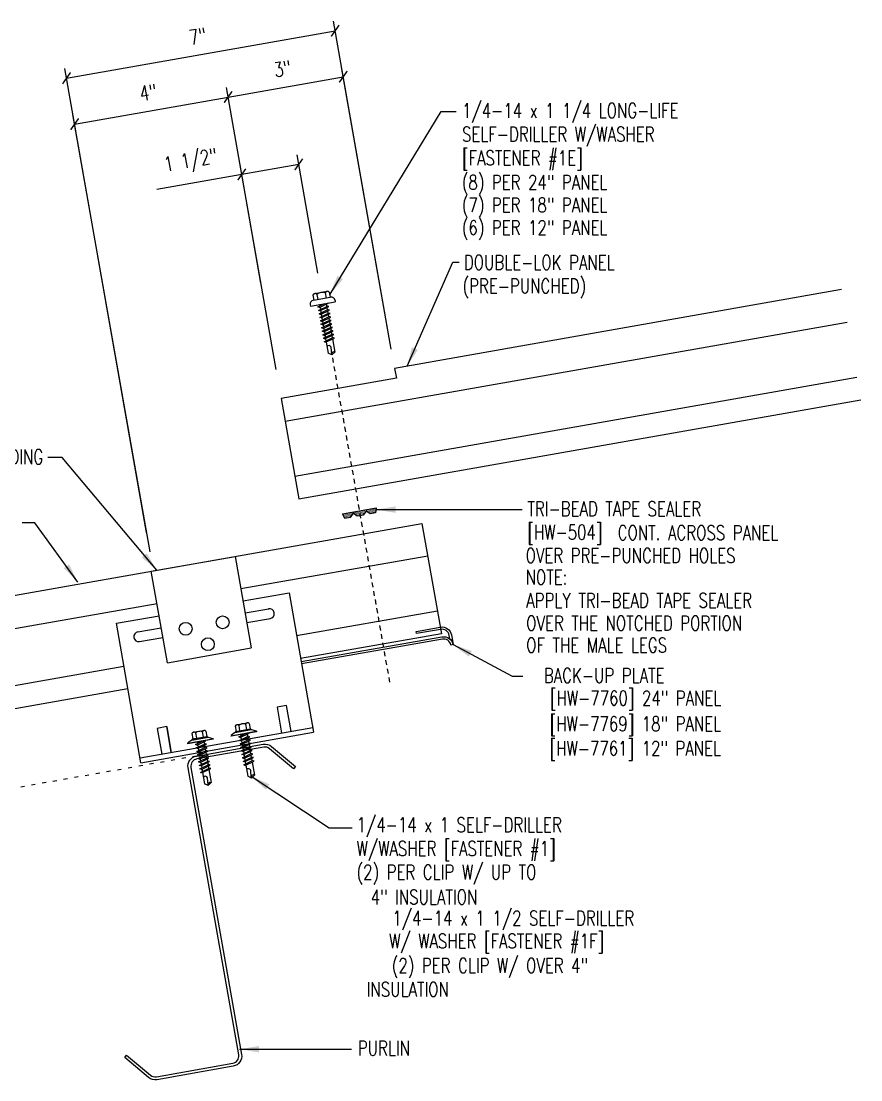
# Model space of a CAD drawing. Header units: inches. Extents: x 1 to 45.5, y 4.8 to 44.3.
# Drawn here: x 23.99 to 45.54, y 15.83 to 42.99 of the extents above; entities that cross this region are included whole.
import ezdxf
from ezdxf.enums import TextEntityAlignment as Align

# ---------------------------------------------------------------- set-up
doc = ezdxf.new("R2010")
doc.units = ezdxf.units.IN
doc.header["$MEASUREMENT"] = 0
doc.linetypes.add('ACAD_ISO07W100', pattern=[3, 0, -3])
doc.linetypes.add('DASH2', pattern=[0.1875, 0.125, -0.0625])
for name, color, linetype in [('CLIP', 5, 'Continuous'), ('DIM', 7, 'Continuous'), ('FASTENER', 9, 'Continuous'), ('PANEL', 11, 'Continuous'), ('STLA', 12, 'Continuous'), ('TAPE', 8, 'Continuous'), ('TEXT', 2, 'Continuous')]:
    doc.layers.add(name, color=color, linetype=linetype)
doc.styles.add('TEXT1', font='ROMANS.shx', dxfattribs={"width": 0.75, "height": 0.375})
doc.dimstyles.new('DETAIL', dxfattribs={"dimscale": 4, "dimtxt": 0.09375, "dimasz": 0.0625, "dimexe": 0.0625, "dimexo": 0.125, "dimgap": 0.0625, "dimtad": 1, "dimdec": 4, "dimzin": 3, "dimdsep": 46, "dimlunit": 4, "dimtxsty": 'TEXT1', "dimblk": 'ARCHTICK', "dimcen": 0.0625, "dimclrd": 7, "dimclre": 7, "dimclrt": 2, "dimadec": 0, "dimazin": 0, "dimtfac": 0.59375, "dimtdec": 4, "dimtmove": 0, "dimatfit": 3, "dimfxl": 0, "dimfrac": 2, "dimtolj": 1, "dimtzin": 3, "dimarcsym": 0})
doc.dimstyles.new('DETAIL$7', dxfattribs={"dimscale": 4, "dimtxt": 0.09375, "dimasz": 0.125, "dimexe": 0.0625, "dimexo": 0.125, "dimgap": 0.0625, "dimtad": 1, "dimdec": 4, "dimzin": 3, "dimdsep": 46, "dimlunit": 4, "dimtxsty": 'TEXT1', "dimblk": 'ARCHTICK', "dimcen": 0.0625, "dimclrd": 7, "dimclre": 7, "dimclrt": 2, "dimadec": 0, "dimazin": 0, "dimtfac": 0.59375, "dimtdec": 4, "dimtmove": 0, "dimatfit": 3, "dimfxl": 0, "dimfrac": 2, "dimtolj": 1, "dimtzin": 3, "dimarcsym": 0})

# ---------------------------------------------------------------- blocks, each defined once
blk = doc.blocks.new('_ArchTick')
at = {"color": 0, "linetype": 'ByBlock', "const_width": 0.15}
blk.add_lwpolyline([(-0.5, -0.5), (0.5, 0.5)], dxfattribs=at)
blk = doc.blocks.new('*D18')
at = {"layer": 'DEFPOINTS', "color": 0}
for p in [(29.297, 41.044), (30.617, 33.559), (27.379, 28.886)]:
    blk.add_point(p, dxfattribs=at)
at = {"layer": 'DIM', "color": 7, "lineweight": -2}
for p, q in [((30.53, 34.051), (29.254, 41.29)), ((25.358, 40.349), (29.297, 41.044)), ((27.292, 29.378), (25.315, 40.595))]:
    blk.add_line(p, q, dxfattribs=at)
at = {"layer": 'DIM', "color": 7, "lineweight": -2, "xscale": 0.25, "yscale": 0.25, "zscale": 0.25}
for p, rotation in [((29.297, 41.044), 9.99999999999999), ((25.358, 40.349), 190)]:
    blk.add_blockref('_ArchTick', p, dxfattribs=dict(at, rotation=rotation))
at = {"layer": 'DIM', "color": 2, "insert": (27.245, 41.162), "char_height": 0.375, "attachment_point": 5, "rotation": 10, "style": 'TEXT1'}
blk.add_mtext('\\A1;4"', dxfattribs=at)
blk = doc.blocks.new('*D19')
at = {"layer": 'DEFPOINTS', "color": 0}
for p in [(32.252, 41.564), (33.571, 34.08), (30.617, 33.559)]:
    blk.add_point(p, dxfattribs=at)
at = {"layer": 'DIM', "color": 7, "lineweight": -2}
for p, q in [((29.297, 41.044), (32.252, 41.564)), ((33.485, 34.572), (32.208, 41.811)), ((30.53, 34.051), (29.254, 41.29))]:
    blk.add_line(p, q, dxfattribs=at)
at = {"layer": 'DIM', "color": 7, "lineweight": -2, "xscale": 0.25, "yscale": 0.25, "zscale": 0.25}
for p, rotation in [((32.252, 41.564), 9.99999999999999), ((29.297, 41.044), 190)]:
    blk.add_blockref('_ArchTick', p, dxfattribs=dict(at, rotation=rotation))
at = {"layer": 'DIM', "color": 2, "insert": (30.692, 41.77), "char_height": 0.375, "attachment_point": 5, "rotation": 10, "style": 'TEXT1'}
blk.add_mtext('\\A1;3"', dxfattribs=at)
blk = doc.blocks.new('*X9')
at = {"color": 0}
for p, q in [((-0.434, 0.135), (-0.434, 0.135)), ((-0.434, 0.123), (-0.434, 0.123)), ((-0.422, 0.141), (-0.422, 0.141)), ((-0.422, 0.129), (-0.422, 0.129)), ((-0.422, 0.117), (-0.422, 0.117)), ((-0.422, 0.105), (-0.422, 0.105)), ((-0.422, 0.094), (-0.422, 0.094)), ((-0.422, 0.082), (-0.422, 0.082)), ((-0.41, 0.135), (-0.41, 0.135)), ((-0.41, 0.123), (-0.41, 0.123)), ((-0.41, 0.111), (-0.41, 0.111)), ((-0.41, 0.1), (-0.41, 0.1)), ((-0.41, 0.088), (-0.41, 0.088)), ((-0.41, 0.076), (-0.41, 0.076)), ((-0.41, 0.064), (-0.41, 0.064)), ((-0.41, 0.053), (-0.41, 0.053)), ((-0.41, 0.041), (-0.41, 0.041)), ((-0.398, 0.141), (-0.398, 0.141)), ((-0.398, 0.129), (-0.398, 0.129)), ((-0.398, 0.117), (-0.398, 0.117)), ((-0.398, 0.105), (-0.398, 0.105)), ((-0.398, 0.094), (-0.398, 0.094)), ((-0.398, 0.082), (-0.398, 0.082)), ((-0.398, 0.07), (-0.398, 0.07)), ((-0.398, 0.059), (-0.398, 0.059)), ((-0.398, 0.047), (-0.398, 0.047)), ((-0.398, 0.035), (-0.398, 0.035)), ((-0.398, 0.023), (-0.398, 0.023)), ((-0.387, 0.135), (-0.387, 0.135)), ((-0.387, 0.123), (-0.387, 0.123)), ((-0.387, 0.111), (-0.387, 0.111)), ((-0.387, 0.1), (-0.387, 0.1)), ((-0.387, 0.088), (-0.387, 0.088)), ((-0.387, 0.076), (-0.387, 0.076)), ((-0.387, 0.064), (-0.387, 0.064)), ((-0.387, 0.053), (-0.387, 0.053)), ((-0.387, 0.041), (-0.387, 0.041)), ((-0.387, 0.029), (-0.387, 0.029)), ((-0.375, 0.141), (-0.375, 0.141)), ((-0.375, 0.129), (-0.375, 0.129)), ((-0.375, 0.117), (-0.375, 0.117)), ((-0.375, 0.105), (-0.375, 0.105)), ((-0.375, 0.094), (-0.375, 0.094)), ((-0.375, 0.082), (-0.375, 0.082)), ((-0.375, 0.07), (-0.375, 0.07)), ((-0.375, 0.059), (-0.375, 0.059)), ((-0.375, 0.047), (-0.375, 0.047)), ((-0.375, 0.035), (-0.375, 0.035)), ((-0.375, 0.023), (-0.375, 0.023)), ((-0.363, 0.135), (-0.363, 0.135)), ((-0.363, 0.123), (-0.363, 0.123)), ((-0.363, 0.111), (-0.363, 0.111)), ((-0.363, 0.1), (-0.363, 0.1)), ((-0.363, 0.088), (-0.363, 0.088)), ((-0.363, 0.076), (-0.363, 0.076)), ((-0.363, 0.064), (-0.363, 0.064)), ((-0.363, 0.053), (-0.363, 0.053)), ((-0.363, 0.041), (-0.363, 0.041)), ((-0.363, 0.029), (-0.363, 0.029)), ((-0.352, 0.141), (-0.352, 0.141)), ((-0.352, 0.129), (-0.352, 0.129)), ((-0.352, 0.117), (-0.352, 0.117)), ((-0.352, 0.105), (-0.352, 0.105)), ((-0.352, 0.094), (-0.352, 0.094)), ((-0.352, 0.082), (-0.352, 0.082)), ((-0.352, 0.07), (-0.352, 0.07)), ((-0.352, 0.059), (-0.352, 0.059)), ((-0.352, 0.047), (-0.352, 0.047)), ((-0.352, 0.035), (-0.352, 0.035)), ((-0.352, 0.023), (-0.352, 0.023)), ((-0.34, 0.135), (-0.34, 0.135)), ((-0.34, 0.123), (-0.34, 0.123)), ((-0.34, 0.111), (-0.34, 0.111)), ((-0.34, 0.1), (-0.34, 0.1)), ((-0.34, 0.088), (-0.34, 0.088)), ((-0.34, 0.076), (-0.34, 0.076)), ((-0.34, 0.064), (-0.34, 0.064)), ((-0.34, 0.053), (-0.34, 0.053)), ((-0.34, 0.041), (-0.34, 0.041)), ((-0.34, 0.029), (-0.34, 0.029)), ((-0.328, 0.141), (-0.328, 0.141)), ((-0.328, 0.129), (-0.328, 0.129)), ((-0.328, 0.117), (-0.328, 0.117)), ((-0.328, 0.105), (-0.328, 0.105)), ((-0.328, 0.094), (-0.328, 0.094)), ((-0.328, 0.082), (-0.328, 0.082)), ((-0.328, 0.07), (-0.328, 0.07)), ((-0.328, 0.059), (-0.328, 0.059)), ((-0.328, 0.047), (-0.328, 0.047)), ((-0.328, 0.035), (-0.328, 0.035)), ((-0.328, 0.023), (-0.328, 0.023)), ((-0.316, 0.135), (-0.316, 0.135)), ((-0.316, 0.123), (-0.316, 0.123)), ((-0.316, 0.111), (-0.316, 0.111)), ((-0.316, 0.1), (-0.316, 0.1)), ((-0.316, 0.088), (-0.316, 0.088)), ((-0.316, 0.076), (-0.316, 0.076)), ((-0.316, 0.064), (-0.316, 0.064)), ((-0.316, 0.053), (-0.316, 0.053)), ((-0.316, 0.041), (-0.316, 0.041)), ((-0.316, 0.029), (-0.316, 0.029)), ((-0.305, 0.141), (-0.305, 0.141)), ((-0.305, 0.129), (-0.305, 0.129)), ((-0.305, 0.117), (-0.305, 0.117)), ((-0.305, 0.105), (-0.305, 0.105)), ((-0.305, 0.094), (-0.305, 0.094)), ((-0.305, 0.082), (-0.305, 0.082)), ((-0.305, 0.07), (-0.305, 0.07)), ((-0.305, 0.059), (-0.305, 0.059)), ((-0.305, 0.047), (-0.305, 0.047)), ((-0.305, 0.035), (-0.305, 0.035)), ((-0.305, 0.023), (-0.305, 0.023)), ((-0.293, 0.135), (-0.293, 0.135)), ((-0.293, 0.123), (-0.293, 0.123)), ((-0.293, 0.111), (-0.293, 0.111)), ((-0.293, 0.1), (-0.293, 0.1)), ((-0.293, 0.088), (-0.293, 0.088)), ((-0.293, 0.076), (-0.293, 0.076)), ((-0.293, 0.064), (-0.293, 0.064)), ((-0.293, 0.053), (-0.293, 0.053)), ((-0.293, 0.041), (-0.293, 0.041)), ((-0.293, 0.029), (-0.293, 0.029)), ((-0.281, 0.141), (-0.281, 0.141)), ((-0.281, 0.129), (-0.281, 0.129)), ((-0.281, 0.117), (-0.281, 0.117)), ((-0.281, 0.105), (-0.281, 0.105)), ((-0.281, 0.094), (-0.281, 0.094)), ((-0.281, 0.082), (-0.281, 0.082)), ((-0.281, 0.07), (-0.281, 0.07)), ((-0.281, 0.059), (-0.281, 0.059)), ((-0.281, 0.047), (-0.281, 0.047)), ((-0.281, 0.035), (-0.281, 0.035)), ((-0.281, 0.023), (-0.281, 0.023)), ((-0.27, 0.135), (-0.27, 0.135)), ((-0.27, 0.123), (-0.27, 0.123)), ((-0.27, 0.111), (-0.27, 0.111)), ((-0.27, 0.1), (-0.27, 0.1)), ((-0.27, 0.088), (-0.27, 0.088)), ((-0.27, 0.076), (-0.27, 0.076)), ((-0.27, 0.064), (-0.27, 0.064)), ((-0.27, 0.053), (-0.27, 0.053)), ((-0.27, 0.041), (-0.27, 0.041)), ((-0.27, 0.029), (-0.27, 0.029)), ((-0.258, 0.141), (-0.258, 0.141)), ((-0.258, 0.129), (-0.258, 0.129)), ((-0.258, 0.117), (-0.258, 0.117)), ((-0.258, 0.105), (-0.258, 0.105)), ((-0.258, 0.094), (-0.258, 0.094)), ((-0.258, 0.082), (-0.258, 0.082)), ((-0.258, 0.07), (-0.258, 0.07)), ((-0.258, 0.059), (-0.258, 0.059)), ((-0.258, 0.047), (-0.258, 0.047)), ((-0.258, 0.035), (-0.258, 0.035)), ((-0.258, 0.023), (-0.258, 0.023)), ((-0.246, 0.135), (-0.246, 0.135)), ((-0.246, 0.123), (-0.246, 0.123)), ((-0.246, 0.111), (-0.246, 0.111)), ((-0.246, 0.1), (-0.246, 0.1)), ((-0.246, 0.088), (-0.246, 0.088)), ((-0.246, 0.076), (-0.246, 0.076)), ((-0.246, 0.064), (-0.246, 0.064)), ((-0.246, 0.053), (-0.246, 0.053)), ((-0.246, 0.041), (-0.246, 0.041)), ((-0.234, 0.141), (-0.234, 0.141)), ((-0.234, 0.129), (-0.234, 0.129)), ((-0.234, 0.117), (-0.234, 0.117)), ((-0.234, 0.105), (-0.234, 0.105)), ((-0.234, 0.094), (-0.234, 0.094)), ((-0.234, 0.082), (-0.234, 0.082)), ((-0.234, 0.07), (-0.234, 0.07)), ((-0.234, 0.059), (-0.234, 0.059)), ((-0.234, 0.047), (-0.234, 0.047)), ((-0.223, 0.135), (-0.223, 0.135)), ((-0.223, 0.123), (-0.223, 0.123)), ((-0.223, 0.111), (-0.223, 0.111)), ((-0.223, 0.1), (-0.223, 0.1)), ((-0.223, 0.088), (-0.223, 0.088)), ((-0.223, 0.076), (-0.223, 0.076)), ((-0.223, 0.064), (-0.223, 0.064)), ((-0.211, 0.141), (-0.211, 0.141)), ((-0.211, 0.129), (-0.211, 0.129)), ((-0.211, 0.117), (-0.211, 0.117)), ((-0.211, 0.105), (-0.211, 0.105)), ((-0.211, 0.094), (-0.211, 0.094)), ((-0.211, 0.082), (-0.211, 0.082)), ((-0.211, 0.07), (-0.211, 0.07)), ((-0.199, 0.135), (-0.199, 0.135)), ((-0.199, 0.123), (-0.199, 0.123)), ((-0.199, 0.111), (-0.199, 0.111)), ((-0.199, 0.1), (-0.199, 0.1)), ((-0.199, 0.088), (-0.199, 0.088)), ((-0.188, 0.141), (-0.188, 0.141)), ((-0.188, 0.129), (-0.188, 0.129)), ((-0.188, 0.117), (-0.188, 0.117)), ((-0.188, 0.105), (-0.188, 0.105)), ((-0.188, 0.094), (-0.188, 0.094)), ((-0.176, 0.135), (-0.176, 0.135)), ((-0.176, 0.123), (-0.176, 0.123)), ((-0.176, 0.111), (-0.176, 0.111)), ((-0.164, 0.141), (-0.164, 0.141)), ((-0.164, 0.129), (-0.164, 0.129)), ((-0.164, 0.117), (-0.164, 0.117)), ((-0.164, 0.105), (-0.164, 0.105)), ((-0.152, 0.135), (-0.152, 0.135)), ((-0.152, 0.123), (-0.152, 0.123)), ((-0.152, 0.111), (-0.152, 0.111)), ((-0.152, 0.1), (-0.152, 0.1)), ((-0.141, 0.141), (-0.141, 0.141)), ((-0.141, 0.129), (-0.141, 0.129)), ((-0.141, 0.117), (-0.141, 0.117)), ((-0.141, 0.105), (-0.141, 0.105)), ((-0.141, 0.094), (-0.141, 0.094)), ((-0.141, 0.082), (-0.141, 0.082)), ((-0.129, 0.135), (-0.129, 0.135)), ((-0.129, 0.123), (-0.129, 0.123)), ((-0.129, 0.111), (-0.129, 0.111)), ((-0.129, 0.1), (-0.129, 0.1)), ((-0.129, 0.088), (-0.129, 0.088)), ((-0.129, 0.076), (-0.129, 0.076)), ((-0.117, 0.141), (-0.117, 0.141)), ((-0.117, 0.129), (-0.117, 0.129)), ((-0.117, 0.117), (-0.117, 0.117)), ((-0.117, 0.105), (-0.117, 0.105)), ((-0.117, 0.094), (-0.117, 0.094)), ((-0.117, 0.082), (-0.117, 0.082)), ((-0.117, 0.07), (-0.117, 0.07)), ((-0.117, 0.059), (-0.117, 0.059)), ((-0.105, 0.135), (-0.105, 0.135)), ((-0.105, 0.123), (-0.105, 0.123)), ((-0.105, 0.111), (-0.105, 0.111)), ((-0.105, 0.1), (-0.105, 0.1)), ((-0.105, 0.088), (-0.105, 0.088)), ((-0.105, 0.076), (-0.105, 0.076)), ((-0.105, 0.064), (-0.105, 0.064)), ((-0.105, 0.053), (-0.105, 0.053)), ((-0.094, 0.141), (-0.094, 0.141)), ((-0.094, 0.129), (-0.094, 0.129)), ((-0.094, 0.117), (-0.094, 0.117)), ((-0.094, 0.105), (-0.094, 0.105)), ((-0.094, 0.094), (-0.094, 0.094)), ((-0.094, 0.082), (-0.094, 0.082)), ((-0.094, 0.07), (-0.094, 0.07)), ((-0.094, 0.059), (-0.094, 0.059)), ((-0.094, 0.047), (-0.094, 0.047)), ((-0.094, 0.035), (-0.094, 0.035)), ((-0.082, 0.135), (-0.082, 0.135)), ((-0.082, 0.123), (-0.082, 0.123)), ((-0.082, 0.111), (-0.082, 0.111)), ((-0.082, 0.1), (-0.082, 0.1)), ((-0.082, 0.088), (-0.082, 0.088)), ((-0.082, 0.076), (-0.082, 0.076)), ((-0.082, 0.064), (-0.082, 0.064)), ((-0.082, 0.053), (-0.082, 0.053)), ((-0.082, 0.041), (-0.082, 0.041)), ((-0.082, 0.029), (-0.082, 0.029)), ((-0.07, 0.141), (-0.07, 0.141)), ((-0.07, 0.129), (-0.07, 0.129)), ((-0.07, 0.117), (-0.07, 0.117)), ((-0.07, 0.105), (-0.07, 0.105)), ((-0.07, 0.094), (-0.07, 0.094)), ((-0.07, 0.082), (-0.07, 0.082)), ((-0.07, 0.07), (-0.07, 0.07)), ((-0.07, 0.059), (-0.07, 0.059)), ((-0.07, 0.047), (-0.07, 0.047)), ((-0.07, 0.035), (-0.07, 0.035)), ((-0.07, 0.023), (-0.07, 0.023)), ((-0.059, 0.135), (-0.059, 0.135)), ((-0.059, 0.123), (-0.059, 0.123)), ((-0.059, 0.111), (-0.059, 0.111)), ((-0.059, 0.1), (-0.059, 0.1)), ((-0.059, 0.088), (-0.059, 0.088)), ((-0.059, 0.076), (-0.059, 0.076)), ((-0.059, 0.064), (-0.059, 0.064)), ((-0.059, 0.053), (-0.059, 0.053)), ((-0.059, 0.041), (-0.059, 0.041)), ((-0.059, 0.029), (-0.059, 0.029)), ((-0.047, 0.141), (-0.047, 0.141)), ((-0.047, 0.129), (-0.047, 0.129)), ((-0.047, 0.117), (-0.047, 0.117)), ((-0.047, 0.105), (-0.047, 0.105)), ((-0.047, 0.094), (-0.047, 0.094)), ((-0.047, 0.082), (-0.047, 0.082)), ((-0.047, 0.07), (-0.047, 0.07)), ((-0.047, 0.059), (-0.047, 0.059)), ((-0.047, 0.047), (-0.047, 0.047)), ((-0.047, 0.035), (-0.047, 0.035)), ((-0.047, 0.023), (-0.047, 0.023)), ((-0.035, 0.135), (-0.035, 0.135)), ((-0.035, 0.123), (-0.035, 0.123)), ((-0.035, 0.111), (-0.035, 0.111)), ((-0.035, 0.1), (-0.035, 0.1)), ((-0.035, 0.088), (-0.035, 0.088)), ((-0.035, 0.076), (-0.035, 0.076)), ((-0.035, 0.064), (-0.035, 0.064)), ((-0.035, 0.053), (-0.035, 0.053)), ((-0.035, 0.041), (-0.035, 0.041)), ((-0.035, 0.029), (-0.035, 0.029)), ((-0.023, 0.141), (-0.023, 0.141)), ((-0.023, 0.129), (-0.023, 0.129)), ((-0.023, 0.117), (-0.023, 0.117)), ((-0.023, 0.105), (-0.023, 0.105)), ((-0.023, 0.094), (-0.023, 0.094)), ((-0.023, 0.082), (-0.023, 0.082)), ((-0.023, 0.07), (-0.023, 0.07)), ((-0.023, 0.059), (-0.023, 0.059)), ((-0.023, 0.047), (-0.023, 0.047)), ((-0.023, 0.035), (-0.023, 0.035)), ((-0.023, 0.023), (-0.023, 0.023)), ((-0.012, 0.135), (-0.012, 0.135)), ((-0.012, 0.123), (-0.012, 0.123)), ((-0.012, 0.111), (-0.012, 0.111)), ((-0.012, 0.1), (-0.012, 0.1)), ((-0.012, 0.088), (-0.012, 0.088)), ((-0.012, 0.076), (-0.012, 0.076)), ((-0.012, 0.064), (-0.012, 0.064)), ((-0.012, 0.053), (-0.012, 0.053)), ((-0.012, 0.041), (-0.012, 0.041)), ((-0.012, 0.029), (-0.012, 0.029)), ((0, 0.141), (0, 0.141)), ((0, 0.129), (0, 0.129)), ((0, 0.117), (0, 0.117)), ((0, 0.105), (0, 0.105)), ((0, 0.094), (0, 0.094)), ((0, 0.082), (0, 0.082)), ((0, 0.07), (0, 0.07)), ((0, 0.059), (0, 0.059)), ((0, 0.047), (0, 0.047)), ((0, 0.035), (0, 0.035)), ((0, 0.023), (0, 0.023)), ((0.012, 0.135), (0.012, 0.135)), ((0.012, 0.123), (0.012, 0.123)), ((0.012, 0.111), (0.012, 0.111)), ((0.012, 0.1), (0.012, 0.1)), ((0.012, 0.088), (0.012, 0.088)), ((0.012, 0.076), (0.012, 0.076)), ((0.012, 0.064), (0.012, 0.064)), ((0.012, 0.053), (0.012, 0.053)), ((0.012, 0.041), (0.012, 0.041)), ((0.012, 0.029), (0.012, 0.029)), ((0.023, 0.141), (0.023, 0.141)), ((0.023, 0.129), (0.023, 0.129)), ((0.023, 0.117), (0.023, 0.117)), ((0.023, 0.105), (0.023, 0.105)), ((0.023, 0.094), (0.023, 0.094)), ((0.023, 0.082), (0.023, 0.082)), ((0.023, 0.07), (0.023, 0.07)), ((0.023, 0.059), (0.023, 0.059)), ((0.023, 0.047), (0.023, 0.047)), ((0.023, 0.035), (0.023, 0.035)), ((0.023, 0.023), (0.023, 0.023)), ((0.035, 0.135), (0.035, 0.135)), ((0.035, 0.123), (0.035, 0.123)), ((0.035, 0.111), (0.035, 0.111)), ((0.035, 0.1), (0.035, 0.1)), ((0.035, 0.088), (0.035, 0.088)), ((0.035, 0.076), (0.035, 0.076)), ((0.035, 0.064), (0.035, 0.064)), ((0.035, 0.053), (0.035, 0.053)), ((0.035, 0.041), (0.035, 0.041)), ((0.035, 0.029), (0.035, 0.029)), ((0.047, 0.141), (0.047, 0.141)), ((0.047, 0.129), (0.047, 0.129)), ((0.047, 0.117), (0.047, 0.117)), ((0.047, 0.105), (0.047, 0.105)), ((0.047, 0.094), (0.047, 0.094)), ((0.047, 0.082), (0.047, 0.082)), ((0.047, 0.07), (0.047, 0.07)), ((0.047, 0.059), (0.047, 0.059)), ((0.047, 0.047), (0.047, 0.047)), ((0.047, 0.035), (0.047, 0.035)), ((0.047, 0.023), (0.047, 0.023)), ((0.059, 0.135), (0.059, 0.135)), ((0.059, 0.123), (0.059, 0.123)), ((0.059, 0.111), (0.059, 0.111)), ((0.059, 0.1), (0.059, 0.1)), ((0.059, 0.088), (0.059, 0.088)), ((0.059, 0.076), (0.059, 0.076)), ((0.059, 0.064), (0.059, 0.064)), ((0.059, 0.053), (0.059, 0.053)), ((0.059, 0.041), (0.059, 0.041)), ((0.059, 0.029), (0.059, 0.029)), ((0.07, 0.141), (0.07, 0.141)), ((0.07, 0.129), (0.07, 0.129)), ((0.07, 0.117), (0.07, 0.117)), ((0.07, 0.105), (0.07, 0.105)), ((0.07, 0.094), (0.07, 0.094)), ((0.07, 0.082), (0.07, 0.082)), ((0.07, 0.07), (0.07, 0.07)), ((0.07, 0.059), (0.07, 0.059)), ((0.07, 0.047), (0.07, 0.047)), ((0.07, 0.035), (0.07, 0.035)), ((0.07, 0.023), (0.07, 0.023)), ((0.082, 0.135), (0.082, 0.135)), ((0.082, 0.123), (0.082, 0.123)), ((0.082, 0.111), (0.082, 0.111)), ((0.082, 0.1), (0.082, 0.1)), ((0.082, 0.088), (0.082, 0.088)), ((0.082, 0.076), (0.082, 0.076)), ((0.082, 0.064), (0.082, 0.064)), ((0.082, 0.053), (0.082, 0.053)), ((0.082, 0.041), (0.082, 0.041)), ((0.082, 0.029), (0.082, 0.029)), ((0.094, 0.141), (0.094, 0.141)), ((0.094, 0.129), (0.094, 0.129)), ((0.094, 0.117), (0.094, 0.117)), ((0.094, 0.105), (0.094, 0.105)), ((0.094, 0.094), (0.094, 0.094)), ((0.094, 0.082), (0.094, 0.082)), ((0.094, 0.07), (0.094, 0.07)), ((0.094, 0.059), (0.094, 0.059)), ((0.094, 0.047), (0.094, 0.047)), ((0.094, 0.035), (0.094, 0.035)), ((0.105, 0.135), (0.105, 0.135)), ((0.105, 0.123), (0.105, 0.123)), ((0.105, 0.111), (0.105, 0.111)), ((0.105, 0.1), (0.105, 0.1)), ((0.105, 0.088), (0.105, 0.088)), ((0.105, 0.076), (0.105, 0.076)), ((0.105, 0.064), (0.105, 0.064)), ((0.105, 0.053), (0.105, 0.053)), ((0.117, 0.141), (0.117, 0.141)), ((0.117, 0.129), (0.117, 0.129)), ((0.117, 0.117), (0.117, 0.117)), ((0.117, 0.105), (0.117, 0.105)), ((0.117, 0.094), (0.117, 0.094)), ((0.117, 0.082), (0.117, 0.082)), ((0.117, 0.07), (0.117, 0.07)), ((0.117, 0.059), (0.117, 0.059)), ((0.129, 0.135), (0.129, 0.135)), ((0.129, 0.123), (0.129, 0.123)), ((0.129, 0.111), (0.129, 0.111)), ((0.129, 0.1), (0.129, 0.1)), ((0.129, 0.088), (0.129, 0.088)), ((0.129, 0.076), (0.129, 0.076)), ((0.141, 0.141), (0.141, 0.141)), ((0.141, 0.129), (0.141, 0.129)), ((0.141, 0.117), (0.141, 0.117)), ((0.141, 0.105), (0.141, 0.105)), ((0.141, 0.094), (0.141, 0.094)), ((0.141, 0.082), (0.141, 0.082)), ((0.152, 0.135), (0.152, 0.135)), ((0.152, 0.123), (0.152, 0.123)), ((0.152, 0.111), (0.152, 0.111)), ((0.152, 0.1), (0.152, 0.1)), ((0.164, 0.141), (0.164, 0.141)), ((0.164, 0.129), (0.164, 0.129)), ((0.164, 0.117), (0.164, 0.117)), ((0.164, 0.105), (0.164, 0.105)), ((0.176, 0.135), (0.176, 0.135)), ((0.176, 0.123), (0.176, 0.123)), ((0.176, 0.111), (0.176, 0.111)), ((0.188, 0.141), (0.188, 0.141)), ((0.188, 0.129), (0.188, 0.129)), ((0.188, 0.117), (0.188, 0.117)), ((0.188, 0.105), (0.188, 0.105)), ((0.188, 0.094), (0.188, 0.094)), ((0.199, 0.135), (0.199, 0.135)), ((0.199, 0.123), (0.199, 0.123)), ((0.199, 0.111), (0.199, 0.111)), ((0.199, 0.1), (0.199, 0.1)), ((0.199, 0.088), (0.199, 0.088)), ((0.211, 0.141), (0.211, 0.141)), ((0.211, 0.129), (0.211, 0.129)), ((0.211, 0.117), (0.211, 0.117)), ((0.211, 0.105), (0.211, 0.105)), ((0.211, 0.094), (0.211, 0.094)), ((0.211, 0.082), (0.211, 0.082)), ((0.211, 0.07), (0.211, 0.07)), ((0.223, 0.135), (0.223, 0.135)), ((0.223, 0.123), (0.223, 0.123)), ((0.223, 0.111), (0.223, 0.111)), ((0.223, 0.1), (0.223, 0.1)), ((0.223, 0.088), (0.223, 0.088)), ((0.223, 0.076), (0.223, 0.076)), ((0.223, 0.064), (0.223, 0.064)), ((0.234, 0.141), (0.234, 0.141)), ((0.234, 0.129), (0.234, 0.129)), ((0.234, 0.117), (0.234, 0.117)), ((0.234, 0.105), (0.234, 0.105)), ((0.234, 0.094), (0.234, 0.094)), ((0.234, 0.082), (0.234, 0.082)), ((0.234, 0.07), (0.234, 0.07)), ((0.234, 0.059), (0.234, 0.059)), ((0.234, 0.047), (0.234, 0.047)), ((0.246, 0.135), (0.246, 0.135)), ((0.246, 0.123), (0.246, 0.123)), ((0.246, 0.111), (0.246, 0.111)), ((0.246, 0.1), (0.246, 0.1)), ((0.246, 0.088), (0.246, 0.088)), ((0.246, 0.076), (0.246, 0.076)), ((0.246, 0.064), (0.246, 0.064)), ((0.246, 0.053), (0.246, 0.053)), ((0.246, 0.041), (0.246, 0.041)), ((0.258, 0.141), (0.258, 0.141)), ((0.258, 0.129), (0.258, 0.129)), ((0.258, 0.117), (0.258, 0.117)), ((0.258, 0.105), (0.258, 0.105)), ((0.258, 0.094), (0.258, 0.094)), ((0.258, 0.082), (0.258, 0.082)), ((0.258, 0.07), (0.258, 0.07)), ((0.258, 0.059), (0.258, 0.059)), ((0.258, 0.047), (0.258, 0.047)), ((0.258, 0.035), (0.258, 0.035)), ((0.258, 0.023), (0.258, 0.023)), ((0.27, 0.135), (0.27, 0.135)), ((0.27, 0.123), (0.27, 0.123)), ((0.27, 0.111), (0.27, 0.111)), ((0.27, 0.1), (0.27, 0.1)), ((0.27, 0.088), (0.27, 0.088)), ((0.27, 0.076), (0.27, 0.076)), ((0.27, 0.064), (0.27, 0.064)), ((0.27, 0.053), (0.27, 0.053)), ((0.27, 0.041), (0.27, 0.041)), ((0.27, 0.029), (0.27, 0.029)), ((0.281, 0.141), (0.281, 0.141)), ((0.281, 0.129), (0.281, 0.129)), ((0.281, 0.117), (0.281, 0.117)), ((0.281, 0.105), (0.281, 0.105)), ((0.281, 0.094), (0.281, 0.094)), ((0.281, 0.082), (0.281, 0.082)), ((0.281, 0.07), (0.281, 0.07)), ((0.281, 0.059), (0.281, 0.059)), ((0.281, 0.047), (0.281, 0.047)), ((0.281, 0.035), (0.281, 0.035)), ((0.281, 0.023), (0.281, 0.023)), ((0.293, 0.135), (0.293, 0.135)), ((0.293, 0.123), (0.293, 0.123)), ((0.293, 0.111), (0.293, 0.111)), ((0.293, 0.1), (0.293, 0.1)), ((0.293, 0.088), (0.293, 0.088)), ((0.293, 0.076), (0.293, 0.076)), ((0.293, 0.064), (0.293, 0.064)), ((0.293, 0.053), (0.293, 0.053)), ((0.293, 0.041), (0.293, 0.041)), ((0.293, 0.029), (0.293, 0.029)), ((0.305, 0.141), (0.305, 0.141)), ((0.305, 0.129), (0.305, 0.129)), ((0.305, 0.117), (0.305, 0.117)), ((0.305, 0.105), (0.305, 0.105)), ((0.305, 0.094), (0.305, 0.094)), ((0.305, 0.082), (0.305, 0.082)), ((0.305, 0.07), (0.305, 0.07)), ((0.305, 0.059), (0.305, 0.059)), ((0.305, 0.047), (0.305, 0.047)), ((0.305, 0.035), (0.305, 0.035)), ((0.305, 0.023), (0.305, 0.023)), ((0.316, 0.135), (0.316, 0.135)), ((0.316, 0.123), (0.316, 0.123)), ((0.316, 0.111), (0.316, 0.111)), ((0.316, 0.1), (0.316, 0.1)), ((0.316, 0.088), (0.316, 0.088)), ((0.316, 0.076), (0.316, 0.076)), ((0.316, 0.064), (0.316, 0.064)), ((0.316, 0.053), (0.316, 0.053)), ((0.316, 0.041), (0.316, 0.041)), ((0.316, 0.029), (0.316, 0.029)), ((0.328, 0.141), (0.328, 0.141)), ((0.328, 0.129), (0.328, 0.129)), ((0.328, 0.117), (0.328, 0.117)), ((0.328, 0.105), (0.328, 0.105)), ((0.328, 0.094), (0.328, 0.094)), ((0.328, 0.082), (0.328, 0.082)), ((0.328, 0.07), (0.328, 0.07)), ((0.328, 0.059), (0.328, 0.059)), ((0.328, 0.047), (0.328, 0.047)), ((0.328, 0.035), (0.328, 0.035)), ((0.328, 0.023), (0.328, 0.023)), ((0.34, 0.135), (0.34, 0.135)), ((0.34, 0.123), (0.34, 0.123)), ((0.34, 0.111), (0.34, 0.111)), ((0.34, 0.1), (0.34, 0.1)), ((0.34, 0.088), (0.34, 0.088)), ((0.34, 0.076), (0.34, 0.076)), ((0.34, 0.064), (0.34, 0.064)), ((0.34, 0.053), (0.34, 0.053)), ((0.34, 0.041), (0.34, 0.041)), ((0.34, 0.029), (0.34, 0.029)), ((0.352, 0.141), (0.352, 0.141)), ((0.352, 0.129), (0.352, 0.129)), ((0.352, 0.117), (0.352, 0.117)), ((0.352, 0.105), (0.352, 0.105)), ((0.352, 0.094), (0.352, 0.094)), ((0.352, 0.082), (0.352, 0.082)), ((0.352, 0.07), (0.352, 0.07)), ((0.352, 0.059), (0.352, 0.059)), ((0.352, 0.047), (0.352, 0.047)), ((0.352, 0.035), (0.352, 0.035)), ((0.352, 0.023), (0.352, 0.023)), ((0.363, 0.135), (0.363, 0.135)), ((0.363, 0.123), (0.363, 0.123)), ((0.363, 0.111), (0.363, 0.111)), ((0.363, 0.1), (0.363, 0.1)), ((0.363, 0.088), (0.363, 0.088)), ((0.363, 0.076), (0.363, 0.076)), ((0.363, 0.064), (0.363, 0.064)), ((0.363, 0.053), (0.363, 0.053)), ((0.363, 0.041), (0.363, 0.041)), ((0.363, 0.029), (0.363, 0.029)), ((0.375, 0.141), (0.375, 0.141)), ((0.375, 0.129), (0.375, 0.129)), ((0.375, 0.117), (0.375, 0.117)), ((0.375, 0.105), (0.375, 0.105)), ((0.375, 0.094), (0.375, 0.094)), ((0.375, 0.082), (0.375, 0.082)), ((0.375, 0.07), (0.375, 0.07)), ((0.375, 0.059), (0.375, 0.059)), ((0.375, 0.047), (0.375, 0.047)), ((0.375, 0.035), (0.375, 0.035)), ((0.375, 0.023), (0.375, 0.023)), ((0.387, 0.135), (0.387, 0.135)), ((0.387, 0.123), (0.387, 0.123)), ((0.387, 0.111), (0.387, 0.111)), ((0.387, 0.1), (0.387, 0.1)), ((0.387, 0.088), (0.387, 0.088)), ((0.387, 0.076), (0.387, 0.076)), ((0.387, 0.064), (0.387, 0.064)), ((0.387, 0.053), (0.387, 0.053)), ((0.387, 0.041), (0.387, 0.041)), ((0.387, 0.029), (0.387, 0.029)), ((0.398, 0.141), (0.398, 0.141)), ((0.398, 0.129), (0.398, 0.129)), ((0.398, 0.117), (0.398, 0.117)), ((0.398, 0.105), (0.398, 0.105)), ((0.398, 0.094), (0.398, 0.094)), ((0.398, 0.082), (0.398, 0.082)), ((0.398, 0.07), (0.398, 0.07)), ((0.398, 0.059), (0.398, 0.059)), ((0.398, 0.047), (0.398, 0.047)), ((0.398, 0.035), (0.398, 0.035)), ((0.398, 0.023), (0.398, 0.023)), ((0.41, 0.135), (0.41, 0.135)), ((0.41, 0.123), (0.41, 0.123)), ((0.41, 0.111), (0.41, 0.111)), ((0.41, 0.1), (0.41, 0.1)), ((0.41, 0.088), (0.41, 0.088)), ((0.41, 0.076), (0.41, 0.076)), ((0.41, 0.064), (0.41, 0.064)), ((0.41, 0.053), (0.41, 0.053)), ((0.41, 0.041), (0.41, 0.041)), ((0.422, 0.141), (0.422, 0.141)), ((0.422, 0.129), (0.422, 0.129)), ((0.422, 0.117), (0.422, 0.117)), ((0.422, 0.105), (0.422, 0.105)), ((0.422, 0.094), (0.422, 0.094)), ((0.422, 0.082), (0.422, 0.082)), ((0.434, 0.135), (0.434, 0.135)), ((0.434, 0.123), (0.434, 0.123))]:
    blk.add_line(p, q, dxfattribs=at)
blk = doc.blocks.new('TRIBEAD')
at = {"layer": 'TAPE', "color": 9}
blk.add_lwpolyline([(-0.403, 0.018), (-0.442, 0.141), (0.442, 0.141), (0.403, 0.018), (0.26, 0.018), (0.17, 0.109), (0.079, 0.018), (0, 0.018), (-0.079, 0.018), (-0.17, 0.109), (-0.26, 0.018)], close=True, dxfattribs=at)
at = {"layer": 'TAPE', "color": 251}
blk.add_blockref('*X9', (0, 0), dxfattribs=at)
blk = doc.blocks.new('FZ7')
at = {"layer": 'FASTENER'}
for p, q in [((-0.215, 0.305), (-0.215, 0.171)), ((-0.161, 0.337), (0.161, 0.337)), ((-0.107, 0.305), (-0.107, 0.171)), ((0.107, 0.305), (0.107, 0.171)), ((0.215, 0.305), (0.215, 0.171)), ((-0.324, 0.071), (-0.324, 0.037)), ((-0.324, 0.037), (0.324, 0.037)), ((-0.224, 0.171), (0.215, 0.171)), ((-0.139, -0.016), (0.046, 0.037)), ((-0.104, -0.036), (0.139, 0.033)), ((-0.086, 0.037), (-0.086, -0.001)), ((-0.086, 0.037), (0.086, 0.037)), ((0.086, 0.037), (0.133, 0.037)), ((0.086, 0.018), (0.086, -0.042)), ((0.139, 0.033), (0.133, 0.037)), ((0.324, 0.071), (0.324, 0.037)), ((-0.104, -0.036), (-0.139, -0.016)), ((-0.139, -0.107), (0.104, -0.038)), ((-0.104, -0.127), (-0.139, -0.107)), ((-0.139, -0.198), (0.104, -0.128)), ((-0.104, -0.218), (-0.139, -0.198)), ((-0.139, -0.289), (0.104, -0.219)), ((-0.104, -0.127), (0.139, -0.058)), ((-0.104, -0.218), (0.139, -0.149)), ((-0.104, -0.309), (0.139, -0.239)), ((-0.086, -0.031), (-0.086, -0.092)), ((-0.086, -0.122), (-0.086, -0.183)), ((-0.086, -0.213), (-0.086, -0.274)), ((0.086, -0.073), (0.086, -0.133)), ((0.086, -0.164), (0.086, -0.224)), ((0.086, -0.255), (0.086, -0.315)), ((0.139, -0.058), (0.104, -0.038)), ((0.139, -0.149), (0.104, -0.128)), ((0.139, -0.239), (0.104, -0.219)), ((-0.104, -0.309), (-0.139, -0.289)), ((-0.139, -0.38), (0.104, -0.31)), ((-0.104, -0.4), (-0.139, -0.38)), ((-0.139, -0.47), (0.104, -0.401)), ((-0.104, -0.491), (-0.139, -0.47)), ((-0.139, -0.561), (0.104, -0.492)), ((-0.104, -0.4), (0.139, -0.33)), ((-0.104, -0.491), (0.139, -0.421)), ((-0.104, -0.581), (0.139, -0.512)), ((-0.086, -0.304), (-0.086, -0.364)), ((-0.086, -0.395), (-0.086, -0.455)), ((-0.086, -0.486), (-0.086, -0.546)), ((0.086, -0.345), (0.086, -0.406)), ((0.086, -0.436), (0.086, -0.497)), ((0.086, -0.527), (0.086, -0.588)), ((0.139, -0.33), (0.104, -0.31)), ((0.139, -0.421), (0.104, -0.401)), ((0.139, -0.512), (0.104, -0.492)), ((-0.104, -0.581), (-0.139, -0.561)), ((-0.139, -0.652), (0.104, -0.583)), ((-0.104, -0.672), (-0.139, -0.652)), ((-0.139, -0.743), (0.104, -0.674)), ((-0.104, -0.763), (-0.139, -0.743)), ((-0.139, -0.834), (0.104, -0.765)), ((-0.104, -0.672), (0.139, -0.603)), ((-0.104, -0.763), (0.139, -0.694)), ((-0.104, -0.854), (0.139, -0.785)), ((-0.086, -0.577), (-0.086, -0.637)), ((-0.086, -0.667), (-0.086, -0.728)), ((-0.086, -0.758), (-0.086, -0.819)), ((0.086, -0.618), (0.086, -0.679)), ((0.086, -0.709), (0.086, -0.77)), ((0.086, -0.8), (0.086, -0.861)), ((0.139, -0.603), (0.104, -0.583)), ((0.139, -0.694), (0.104, -0.674)), ((0.139, -0.785), (0.104, -0.765)), ((-0.104, -0.854), (-0.139, -0.834)), ((-0.139, -0.925), (0.104, -0.856)), ((-0.104, -0.945), (-0.139, -0.925)), ((-0.104, -0.945), (0.139, -0.876)), ((-0.086, -0.849), (-0.086, -0.91)), ((-0.086, -0.94), (-0.086, -1.232)), ((0.086, -0.891), (0.086, -1.232)), ((0.139, -0.876), (0.104, -0.856)), ((0, -1.293), (-0.086, -1.232)), ((-0.002, -1.277), (0.014, -1.091)), ((0, -1.293), (0.086, -1.232))]:
    blk.add_line(p, q, dxfattribs=at)
for centre, radius, start, end in [((-0.161, 0.274), 0.0628, 29.8754, 150.1246), ((0, 0.141), 0.196, 56.9974, 123.0026), ((0.161, 0.274), 0.0628, 29.8754, 150.1246), ((-0.224, 0.071), 0.1, 90, 180), ((0.224, 0.071), 0.1, 0, 90), ((-0.046, -1.102), 0.0615, 11.1445, 130.906), ((0.054, -1.278), 0.0563, 55.4585, 194.8454)]:
    blk.add_arc(centre, radius, start, end, dxfattribs=at)
blk = doc.blocks.new('*D20')
at = {"color": 7, "lineweight": -2}
for p, q in [((33.398, 35.064), (32, 42.99)), ((25.15, 41.528), (32.044, 42.743)), ((27.206, 29.871), (25.107, 41.774))]:
    blk.add_line(p, q, dxfattribs=at)
at = {"layer": 'DEFPOINTS', "color": 0}
for p in [(32.044, 42.743), (33.485, 34.572), (27.292, 29.378)]:
    blk.add_point(p, dxfattribs=at)
at = {"color": 7, "lineweight": -2, "xscale": 0.25, "yscale": 0.25, "zscale": 0.25}
for p, rotation in [((32.044, 42.743), 10.0000000000004), ((25.15, 41.528), 190.0000000000004)]:
    blk.add_blockref('_ArchTick', p, dxfattribs=dict(at, rotation=rotation))
at = {"color": 2, "insert": (28.515, 42.602), "char_height": 0.375, "attachment_point": 5, "rotation": 10, "style": 'TEXT1'}
blk.add_mtext('\\A1;7"', dxfattribs=at)
blk = doc.blocks.new('MB_DW1')
at = {"layer": 'FASTENER'}
for p, q in [((-0.181, 0.276), (-0.181, 0.137)), ((-0.135, 0.302), (0.135, 0.302)), ((-0.089, 0.276), (-0.089, 0.137)), ((0.089, 0.276), (0.089, 0.137)), ((0.181, 0.276), (0.181, 0.137)), ((-0.217, 0.114), (-0.326, 0.059)), ((-0.326, 0.059), (-0.326, 0.049)), ((-0.326, 0.049), (0.326, 0.049)), ((-0.217, 0.114), (0.217, 0.114)), ((-0.193, 0.137), (0.193, 0.137)), ((-0.193, 0.119), (0.193, 0.119)), ((-0.181, 0.137), (0.181, 0.137)), ((-0.139, -0.016), (0.046, 0.037)), ((-0.104, -0.036), (0.139, 0.033)), ((-0.086, 0.037), (-0.086, -0.001)), ((-0.086, 0.037), (0.086, 0.037)), ((0.086, 0.037), (0.133, 0.037)), ((0.086, 0.018), (0.086, -0.042)), ((0.139, 0.033), (0.133, 0.037)), ((0.217, 0.114), (0.326, 0.059)), ((0.326, 0.059), (0.326, 0.049)), ((-0.104, -0.036), (-0.139, -0.016)), ((-0.139, -0.107), (0.104, -0.038)), ((-0.104, -0.127), (-0.139, -0.107)), ((-0.139, -0.198), (0.104, -0.128)), ((-0.104, -0.218), (-0.139, -0.198)), ((-0.139, -0.289), (0.104, -0.219)), ((-0.104, -0.127), (0.139, -0.058)), ((-0.104, -0.218), (0.139, -0.149)), ((-0.104, -0.309), (0.139, -0.239)), ((-0.086, -0.031), (-0.086, -0.092)), ((-0.086, -0.122), (-0.086, -0.183)), ((-0.086, -0.213), (-0.086, -0.274)), ((0.086, -0.073), (0.086, -0.133)), ((0.086, -0.164), (0.086, -0.224)), ((0.086, -0.255), (0.086, -0.315)), ((0.139, -0.058), (0.104, -0.038)), ((0.139, -0.149), (0.104, -0.128)), ((0.139, -0.239), (0.104, -0.219)), ((-0.104, -0.309), (-0.139, -0.289)), ((-0.139, -0.38), (0.104, -0.31)), ((-0.104, -0.4), (-0.139, -0.38)), ((-0.139, -0.47), (0.104, -0.401)), ((-0.104, -0.491), (-0.139, -0.47)), ((-0.139, -0.561), (0.104, -0.492)), ((-0.104, -0.4), (0.139, -0.33)), ((-0.104, -0.491), (0.139, -0.421)), ((-0.104, -0.581), (0.139, -0.512)), ((-0.086, -0.304), (-0.086, -0.364)), ((-0.086, -0.395), (-0.086, -0.455)), ((-0.086, -0.486), (-0.086, -0.546)), ((0.086, -0.345), (0.086, -0.406)), ((0.086, -0.436), (0.086, -0.497)), ((0.086, -0.527), (0.086, -0.588)), ((0.139, -0.33), (0.104, -0.31)), ((0.139, -0.421), (0.104, -0.401)), ((0.139, -0.512), (0.104, -0.492)), ((-0.104, -0.581), (-0.139, -0.561)), ((-0.139, -0.652), (0.104, -0.583)), ((-0.104, -0.672), (-0.139, -0.652)), ((-0.139, -0.743), (0.104, -0.674)), ((-0.104, -0.763), (-0.139, -0.743)), ((-0.104, -0.672), (0.139, -0.603)), ((-0.104, -0.763), (0.139, -0.694)), ((-0.086, -0.577), (-0.086, -0.637)), ((-0.086, -0.667), (-0.086, -0.728)), ((-0.086, -0.758), (-0.086, -1.05)), ((0.086, -0.618), (0.086, -0.679)), ((0.086, -0.709), (0.086, -1.05)), ((0.139, -0.603), (0.104, -0.583)), ((0.139, -0.694), (0.104, -0.674)), ((0, -1.111), (-0.086, -1.05)), ((-0.002, -1.095), (0.014, -0.909)), ((0, -1.111), (0.086, -1.05))]:
    blk.add_line(p, q, dxfattribs=at)
blk.add_lwpolyline([(-0.331, 0.037), (-0.331, 0.049), (0.331, 0.049), (0.331, 0.037)], close=True, dxfattribs=at)
for centre, radius, start, end in [((-0.135, 0.25), 0.0527, 29.8754, 150.1246), ((0, 0.138), 0.164, 56.9974, 123.0026), ((0.135, 0.25), 0.0527, 29.8754, 150.1246), ((-0.193, 0.128), 0.00894, 90, 270), ((0.193, 0.128), 0.00894, 270, 90), ((-0.046, -0.921), 0.0615, 11.1445, 130.906), ((0.054, -1.097), 0.0563, 55.4585, 194.8454)]:
    blk.add_arc(centre, radius, start, end, dxfattribs=at)
blk = doc.blocks.new('dsc-HW-504')
at = {"layer": 'TEXT', "style": 'TEXT1', "width": 0.75}
for s, p in [('TRI-BEAD TAPE SEALER', (0, 0)), ('[HW-504]', (0, -0.6))]:
    blk.add_text(s, height=0.375, dxfattribs=at).set_placement(p)
at = {"layer": 'TEXT', "style": 'TEXT1', "flags": 1}
for tag, p in [('COLOR', (0, -1.2)), ('CALC', (0, -1.2)), ('OPT1', (0, -1.2)), ('OPT2', (0, -1.2)), ('OPT3', (0, -1.2)), ('GAGE', (0, -1.2)), ('SHPLN', (0, -1.2)), ('PART', (0, -1.2)), ('DESCRIPTION', (0, -1.2)), ('MULTIPLE', (0, -1.2)), ('SPARE1', (0, -1.8)), ('SPARE2', (0, -1.8)), ('SPARE3', (0, -1.8)), ('SPARE4', (0, -1.8)), ('SPARE5', (0, -1.8)), ('SPARE6', (0, -1.8)), ('SPARE7', (0, -1.8)), ('SPARE8', (0, -1.8)), ('SPARE9', (0, -1.8)), ('SPARE10', (0, -1.8))]:
    blk.add_attdef(tag, p, '', height=0.375, dxfattribs=at)
blk = doc.blocks.new('*D17')
at = {"layer": 'DEFPOINTS', "color": 0}
for p in [(29.648, 39.057), (31.688, 36.032), (30.226, 35.775)]:
    blk.add_point(p, dxfattribs=at)
at = {"layer": 'DIM', "color": 7, "lineweight": -2}
for p, q in [((31.601, 36.525), (31.066, 39.561)), ((30.139, 36.267), (29.604, 39.303)), ((31.109, 39.314), (29.648, 39.057)), ((29.648, 39.057), (27.471, 38.673))]:
    blk.add_line(p, q, dxfattribs=at)
at = {"layer": 'DIM', "color": 7, "lineweight": -2, "xscale": 0.25, "yscale": 0.25, "zscale": 0.25}
for p, rotation in [((31.109, 39.314), 10.00000000000012), ((29.648, 39.057), 190.0000000000001)]:
    blk.add_blockref('_ArchTick', p, dxfattribs=dict(at, rotation=rotation))
at = {"layer": 'DIM', "color": 2, "insert": (28.343, 39.371), "char_height": 0.375, "attachment_point": 5, "rotation": 10, "style": 'TEXT1'}
blk.add_mtext('\\A1;1 1/2"', dxfattribs=at)
blk = doc.blocks.new('FD-F1e')
at = {"layer": 'TEXT', "style": 'TEXT1', "width": 0.75}
for s, p in [('1/4-14 x 1 1/4 LONG-LIFE', (0.0047, -0.0408)), ('SELF-DRILLER W/WASHER', (0.0047, -0.1926)), ('[FASTENER #1E]', (0.0047, -0.3444))]:
    blk.add_text(s, height=0.09375, dxfattribs=at).set_placement(p)
blk.add_attdef('(QUANTITY)', (0.9263, -0.3444), '', height=0.0938, dxfattribs=at)
at = {"layer": 'TEXT', "style": 'TEXT1', "flags": 1}
for tag, p in [('Color', (0.0245, -0.5337)), ('Calc', (0.0245, -0.5337)), ('Opt1', (0.0245, -0.5337)), ('Opt2', (0.0245, -0.5337)), ('Opt3', (0.0245, -0.5337)), ('Description', (0.0245, -0.5337)), ('Multiple', (0.0245, -0.5337)), ('Part', (0.0245, -0.5337)), ('Spare1', (0.0245, -0.7212)), ('Spare2', (0.0245, -0.7212)), ('Spare3', (0.0245, -0.7212)), ('Spare4', (0.0245, -0.7212)), ('Spare5', (0.0245, -0.7212)), ('Spare6', (0.0245, -0.7212)), ('Spare7', (0.0245, -0.7212)), ('Spare8', (0.0245, -0.7212)), ('Spare9', (0.0245, -0.7212)), ('Spare10', (0.0245, -0.7212))]:
    blk.add_attdef(tag, p, '', height=0.0938, dxfattribs=at)

msp = doc.modelspace()

# ---------------------------------------------------------------- linework, layer by layer
at = {"layer": 'CLIP'}
for p, q in [((27.32508, 28.87625), (29.47837, 29.25593)), ((29.47837, 29.25593), (29.89233, 26.90823)), ((27.73905, 26.52854), (27.32508, 28.87625)), ((29.67959, 28.11471), (30.86132, 28.32309)), ((30.86132, 28.32309), (31.49228, 24.74475)), ((26.42969, 27.54167), (27.52631, 27.73503)), ((29.73386, 27.80696), (30.34204, 27.9142)), ((27.06064, 23.96333), (26.42969, 27.54167)), ((29.77727, 27.56076), (30.38545, 27.668)), ((26.98091, 27.32154), (27.58057, 27.42728)), ((27.02432, 27.07534), (27.62399, 27.18108)), ((27.73905, 26.52854), (29.89233, 26.90823)), ((30.7983, 25.43297), (30.5521, 25.38956)), ((30.5521, 25.38956), (30.66902, 24.72651)), ((30.91522, 24.76993), (30.7983, 25.43297)), ((27.03894, 24.08643), (31.47057, 24.86785)), ((27.06064, 23.96333), (31.49228, 24.74475)), ((27.72078, 24.89032), (27.47458, 24.84691)), ((27.47458, 24.84691), (27.59149, 24.18386)), ((27.72078, 24.89032), (27.83769, 24.22728)), ((27.83769, 24.22728), (27.72078, 24.89032))]:
    msp.add_line(p, q, dxfattribs=at)
for centre in [(29.1557, 27.5681), (28.20556, 27.40057), (28.77779, 27.00462)]:
    msp.add_circle(centre, 0.1648, dxfattribs=at)
for centre, start, end in [((30.35523, 27.7896), 280, 100), ((27.00261, 27.19844), 100, 280)]:
    msp.add_arc(centre, 0.125, start, end, dxfattribs=at)
at = {"layer": 'DIM', "color": 251, "linetype": 'DASH2'}
msp.add_line((31.97303, 34.35267), (33.45613, 25.94157), dxfattribs=at)
at = {"layer": 'PANEL'}
for p, q in [((45.03855, 36.10155), (33.57145, 34.07959)), ((30.76393, 32.72549), (45.18546, 35.2684)), ((33.57145, 34.07959), (33.61486, 33.83338)), ((33.61486, 33.83338), (30.66044, 33.31244)), ((31.01294, 31.31328), (45.43447, 33.85618)), ((30.66044, 33.31244), (31.1154, 30.73224)), ((34.27292, 30.10134), (34.77129, 27.27494)), ((34.41983, 29.26819), (29.62527, 28.42278)), ((27.47199, 28.0431), (18.10483, 26.39142)), ((34.66884, 27.85598), (31.05601, 27.21894)), ((26.62438, 26.43752), (18.35384, 24.9792))]:
    msp.add_line(p, q, dxfattribs=at)
for points in [[(31.1154, 30.73224), (45.53692, 33.27515)], [(17.95792, 27.22457), (34.27292, 30.10134)], [(34.77129, 27.27494), (31.15846, 26.6379)], [(26.72683, 25.85649), (18.4563, 24.39817)]]:
    msp.add_lwpolyline(points, dxfattribs=at)
at = {"layer": 'STLA'}
msp.add_line((35.07193, 26.99406), (35.01304, 26.98367), dxfattribs=at)
for points in [[(34.98504, 27.14247), (34.96914, 27.23263, 0.41421356), (34.75193, 27.38473), (34.13377, 27.27573), (34.12339, 27.33462), (34.74155, 27.44362, -0.41421356), (35.02804, 27.24302), (35.07193, 26.99406)], [(31.17262, 26.55762), (34.78545, 27.19466, -0.41421356), (35.07193, 26.99406)], [(35.01304, 26.98367, 0.41421356), (34.79583, 27.13577), (31.183, 26.49873)]]:
    msp.add_lwpolyline(points, format="xyb", dxfattribs=at)
msp.add_lwpolyline([(26.69202, 16.46047), (27.30312, 15.9477, 0.22169466), (27.4562, 15.90668), (29.4165, 16.25233, 0.41421356), (29.56859, 16.46954), (28.91953, 20.15056), (28.27046, 23.83157, -0.41421356), (28.48315, 24.13532), (30.19724, 24.43756, -0.22169466), (30.41131, 24.3802), (31.02241, 23.86743), (30.9744, 23.8102), (30.3633, 24.32298, 0.22169466), (30.21021, 24.364), (28.49612, 24.06175, 0.41421356), (28.34403, 23.84454), (28.99309, 20.16353), (29.64215, 16.48252, -0.41421356), (29.42947, 16.17877), (27.46917, 15.83312, -0.22169466), (27.2551, 15.89048), (26.64401, 16.40325)], format="xyb", close=True, dxfattribs=at)
at = {"layer": 'TEXT', "linetype": 'ACAD_ISO07W100', "ltscale": 0.06}
msp.add_line((28.48315, 24.13532), (18.80601, 22.42898), dxfattribs=at)

# ---------------------------------------------------------------- block references
msp.add_blockref('dsc-HW-504', (36.97687, 30.28952))
at = {"layer": 'FASTENER'}
for name, p, rotation in [('FZ7', (31.73566, 35.69887), 9.999999999999986), ('MB_DW1', (29.70455, 24.66578), 9.999999999999776), ('MB_DW1', (28.59527, 24.47212), 9.999999999999776)]:
    msp.add_blockref(name, p, dxfattribs=dict(at, rotation=rotation))
at = {"layer": 'TAPE', "rotation": 9.999999999999986}
msp.add_blockref('TRIBEAD', (32.69022, 30.28524), dxfattribs=at)
at = {"layer": 'TEXT', "xscale": 4, "yscale": 4, "zscale": 4}
msp.add_blockref('FD-F1e', (35.28113, 40.67153), dxfattribs=at)

# ---------------------------------------------------------------- texts
at = {"layer": 'TEXT', "style": 'TEXT1', "width": 0.75}
for s, p in [('(8) PER 24" PANEL', (35.29519, 38.66737)), ('(7) PER 18" PANEL', (35.29519, 38.08574)), ('(6) PER 12" PANEL', (35.29519, 37.50412)), ('DOUBLE-LOK PANEL', (35.34742, 36.61363)), ('(PRE-PUNCHED)', (35.31411, 36.00855)), ('CONT. ACROSS PANEL ', (39.29564, 29.67874)), ('OVER PRE-PUNCHED HOLES', (36.93234, 29.09177)), ('NOTE:', (36.93234, 28.53605)), ('APPLY TRI-BEAD TAPE SEALER', (36.94718, 27.94258)), ('OVER THE NOTCHED PORTION', (36.94718, 27.35652)), ('OF THE MALE LEGS', (36.94718, 26.7954)), ('1/4-14 x 1 SELF-DRILLER', (32.59317, 22.18329)), ('W/WASHER [FASTENER #1]', (32.59317, 21.57615)), ('(2) PER CLIP W/ UP TO', (32.59317, 20.96901)), ('PURLIN', (32.626, 16.45376))]:
    msp.add_text(s, height=0.375, dxfattribs=at).set_placement(p)
for s, p in [('HIGH THERMAL SLIDING', (24.5516, 31.62523)), ('BACK-UP PLATE', (40.49762, 26.01729)), ('[HW-7760] 24" PANEL', (41.95594, 25.43694)), ('[HW-7769] 18" PANEL', (41.95055, 24.7755)), ('[HW-7761] 12" PANEL', (41.94752, 24.1459)), ('4" INSULATION', (35.69249, 20.33137)), ('1/4-14 x 1 1/2 SELF-DRILLER', (39.71934, 19.7906)), ('W/ WASHER [FASTENER #1F]', (38.94824, 19.20347)), ('(2) PER CLIP W/ OVER 4"', (38.5353, 18.57252)), ('INSULATION', (34.96315, 17.96301))]:
    msp.add_text(s, height=0.375, dxfattribs=at).set_placement(p, align=Align.RIGHT)

# ---------------------------------------------------------------- dimensions: what is measured, and where the dimension line sits
dim = msp.add_linear_dim(base=(32.04378, 42.74341), p1=(27.29244, 29.37821), p2=(33.48463, 34.57199), angle=10, dimstyle='DETAIL')
dim.commit()
dim.dimension.update_dxf_attribs({"geometry": '*D20', "text_midpoint": (28.51478, 42.60167)})
at = {"layer": 'DIM'}
for base, p1, p2, picture, middle in [((32.25167, 41.56445), (30.61703, 33.55864), (33.57145, 34.07959), '*D19', (30.69228, 41.77)), ((29.29724, 41.04351), (27.37927, 28.8858), (30.61703, 33.55864), '*D18', (27.24545, 41.16224))]:
    dim = msp.add_linear_dim(base=base, p1=p1, p2=p2, angle=10, dimstyle='DETAIL', dxfattribs=at)
    dim.commit()
    dim.dimension.update_dxf_attribs({"geometry": picture, "text_midpoint": middle})
dim = msp.add_aligned_dim(p1=(31.68795, 36.03223), p2=(30.22631, 35.7745), distance=-3.33284, dimstyle='DETAIL', dxfattribs=at)
dim.commit()
dim.dimension.update_dxf_attribs({"geometry": '*D17', "text_midpoint": (28.34332, 39.37071)})

# ---------------------------------------------------------------- leaders
at = {"layer": 'TEXT'}
for points in [[(31.91341, 35.98484), (34.7641, 40.67482), (35.15328, 40.67482)], [(33.89023, 34.1358), (35.06615, 36.80616), (35.2247, 36.80616)], [(27.46824, 28.90149), (25.04142, 31.79492), (24.67327, 31.79492)], [(33.0942, 30.45772), (34.97094, 30.45772), (36.84317, 30.45772)], [(25.4405, 28.59965), (24.33666, 30.12009), (24.01338, 30.12009)], [(35.07193, 26.99406), (36.58534, 26.18746), (36.86023, 26.18746)], [(29.89212, 23.61633), (31.89381, 22.29832), (32.48286, 22.29832)]]:
    msp.add_leader(points, dimstyle='DETAIL$7', dxfattribs=at)
msp.add_leader([(29.58883, 16.61464), (31.25633, 16.61464), (32.46354, 16.61464)], dimstyle='DETAIL$7', override={"dimgap": 0.0625, "dimtad": 0}, dxfattribs=at)

doc.saveas('drawing.dxf')
